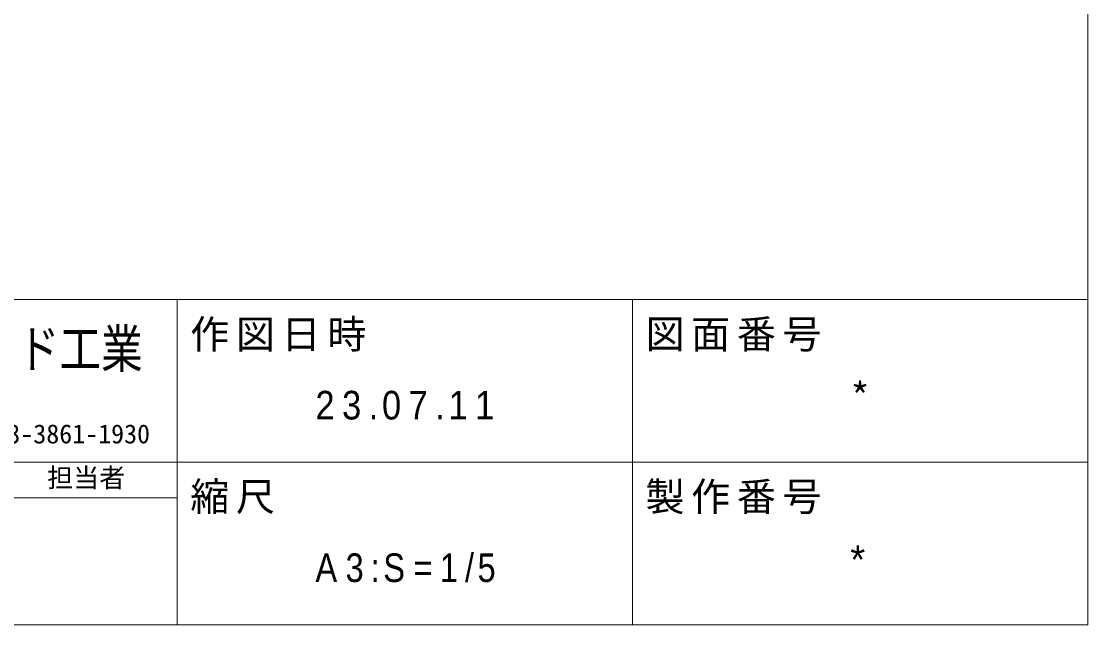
# Model space of a CAD drawing. Units: millimetres on the paper, enlarged 5 times. Extents: x -5004 to 1000, y -688 to 1033.
# Drawn here: x 590.1 to 1000, y -687.5 to -455.5 of the extents above; entities that cross this region are included whole.
import ezdxf
from ezdxf.enums import TextEntityAlignment as Align

# ---------------------------------------------------------------- set-up
doc = ezdxf.new("R2010")
doc.units = ezdxf.units.MM
doc.header["$LTSCALE"] = 5
doc.layers.add('F-0_図面枠', color=6, linetype='Continuous', lineweight=9)
doc.layers.add('F-5_F-5ﾚｲﾔ', color=7, linetype='Continuous', lineweight=9)
doc.styles.add('HG創英角ｺﾞｼｯｸUB', font='')
doc.styles.add('HGｺﾞｼｯｸM', font='')
doc.styles.add('ＭＳ ゴシック', font='')
doc.styles.get('HG創英角ｺﾞｼｯｸUB').set_extended_font_data('HG創英角ｺﾞｼｯｸUB')
doc.styles.get('HGｺﾞｼｯｸM').set_extended_font_data('HGｺﾞｼｯｸM')
doc.styles.get('ＭＳ ゴシック').set_extended_font_data('MS Gothic')

msp = doc.modelspace()

# ---------------------------------------------------------------- linework, layer by layer
at = {"layer": 'F-0_図面枠'}
for p, q in [((1000, -687.5), (1000, 687.5)), ((1000, -562.5), (-1000, -562.5)), ((650, -562.5), (650, -687.5)), ((825, -562.5), (825, -687.5)), ((1000, -625), (300, -625)), ((300, -638.75), (650, -638.75)), ((1000, -687.5), (-1000, -687.5))]:
    msp.add_line(p, q, dxfattribs=at)

# ---------------------------------------------------------------- texts
at = {"layer": 'F-5_F-5ﾚｲﾔ', "style": 'HG創英角ｺﾞｼｯｸUB', "width": 0.8}
msp.add_text('カイダー・ベースボード工業', height=14.66, dxfattribs=at).set_placement((428.75, -593.125), align=Align.BOTTOM_LEFT)
at = {"layer": 'F-5_F-5ﾚｲﾔ'}
for s, height, style, p in [('*', 11, 'ＭＳ ゴシック', (908.75, -608.75)), ('(TEL)03-3861-1931  (FAX)03-3861-1930', 7.331, 'ＭＳ ゴシック', (460, -620)), ('担当者', 7.331, 'ＭＳ ゴシック', (600, -636.875)), ('*', 11, 'HGｺﾞｼｯｸM', (908.75, -671.25))]:
    msp.add_text(s, height=height, dxfattribs=dict(at, style=style)).set_placement(p, align=Align.BOTTOM_LEFT)
at = {"layer": 'F-5_F-5ﾚｲﾔ', "char_height": 11, "attachment_point": 7}
for s, insert, style in [('\\T1.17;作図日時', (655, -582.5), 'ＭＳ ゴシック'), ('\\T1.17;図面番号', (830, -582.5), 'ＭＳ ゴシック'), ('\\T1.39;\\W0.9;23.07.11', (703.125, -608.75), 'HGｺﾞｼｯｸM'), ('\\T1.17;縮尺', (655, -645), 'ＭＳ ゴシック'), ('\\T1.17;製作番号', (830, -645), 'ＭＳ ゴシック'), ('\\T1.39;\\W0.85;A3:S=1/5', (703.125, -671.25), 'HGｺﾞｼｯｸM')]:
    msp.add_mtext(s, dxfattribs=dict(at, insert=insert, style=style))

doc.saveas('drawing.dxf')
